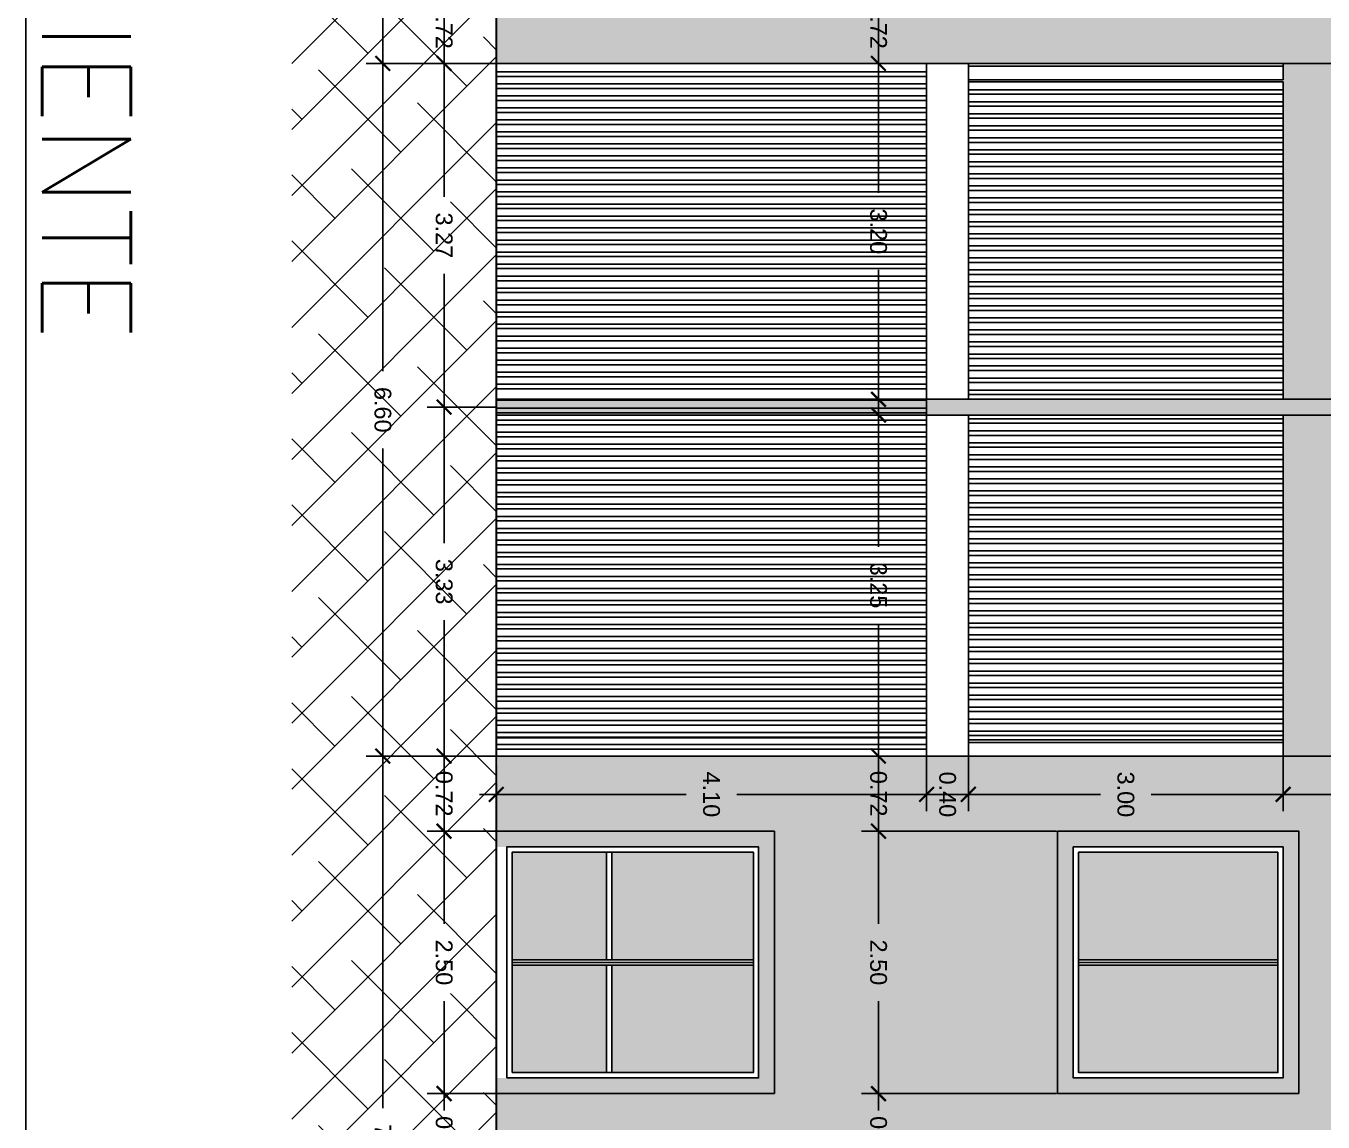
# Model space of a CAD drawing. Header units: metres. Extents: x 2618 to 2886, y 1654 to 1931.
# Drawn here: x 2618.39 to 2630.75, y 1795.52 to 1805.97 of the extents above; entities that cross this region are included whole.
import ezdxf

# ---------------------------------------------------------------- set-up
doc = ezdxf.new("R2010")
doc.units = ezdxf.units.M
doc.header["$PDMODE"] = 35
doc.linetypes.add('HIDDEN', pattern=[9.525, 6.35, -3.175])
for name, color, linetype in [('A-ANNO-DIMS-0100', 2, 'Continuous'), ('A-ANNO-TEXT', 3, 'Continuous'), ('A-ELEV0', 7, 'Continuous'), ('A-ELEV3', 2, 'Continuous'), ('A-ELEV5', 5, 'Continuous'), ('A-ELEV6', 1, 'Continuous'), ('A-PATT+', 8, 'Continuous')]:
    doc.layers.add(name, color=color, linetype=linetype)
doc.styles.add('ACABADOS', font='arial.ttf')
doc.styles.add('{18b73a54-fa43-428c-adcb-c1c7bbdf2c84}', font='Simplex.shx')
doc.dimstyles.new('100', dxfattribs={"dimtxt": 0.16, "dimasz": 0.14, "dimexe": 0.16, "dimexo": 0.01, "dimgap": 0.16, "dimtad": 0, "dimtih": 1, "dimtoh": 1, "dimzin": 1, "dimdsep": 46, "dimtxsty": 'ACABADOS', "dimblk": 'ARCHTICK', "dimcen": 0.16, "dimdle": 0.16, "dimclrd": 1, "dimclre": 8, "dimclrt": 2, "dimadec": 1, "dimazin": 0, "dimtp": 1.2, "dimtm": 0.6, "dimtfac": 1, "dimtix": 1, "dimtmove": 2, "dimatfit": 3, "dimldrblk": 'ARCHTICK', "dimfxl": 1, "dimtolj": 1, "dimtzin": 1, "dimarcsym": 0})

# ---------------------------------------------------------------- blocks, each defined once
blk = doc.blocks.new('A$Cfe580dfd')
for p, q in [((4.25, -7.496), (0.15, -7.496)), ((4.25, -14.096), (0.15, -14.096))]:
    blk.add_line(p, q)
at = {"layer": 'A-ELEV0'}
for p, q in [((4.25, -8.191), (4.25, -7.496)), ((4.649, -7.496), (7.649, -7.496)), ((4.649, -7.496), (4.649, -10.696)), ((7.649, -7.521), (4.649, -7.521)), ((7.649, -7.651), (7.649, -7.496)), ((0.15, -7.575), (4.25, -7.575)), ((4.25, -7.619), (0.15, -7.619)), ((4.649, -7.651), (7.649, -7.651)), ((0.15, -7.69), (4.25, -7.69)), ((4.25, -7.733), (0.15, -7.733)), ((7.649, -7.671), (4.649, -7.671)), ((4.649, -7.746), (7.649, -7.746)), ((7.649, -8.318), (7.649, -7.671)), ((0.15, -7.804), (4.25, -7.804)), ((4.25, -7.848), (0.15, -7.848)), ((7.649, -7.789), (4.649, -7.789)), ((4.649, -7.86), (7.649, -7.86)), ((7.649, -7.903), (4.649, -7.903)), ((0.15, -7.919), (4.25, -7.919)), ((4.25, -7.962), (0.15, -7.962)), ((0.15, -8.033), (4.25, -8.033)), ((4.649, -7.974), (7.649, -7.974)), ((7.649, -8.018), (4.649, -8.018)), ((4.25, -8.077), (0.15, -8.077)), ((0.15, -8.148), (4.25, -8.148)), ((4.649, -8.089), (7.649, -8.089)), ((7.649, -8.132), (4.649, -8.132)), ((4.25, -8.191), (0.15, -8.191)), ((0.15, -8.262), (4.25, -8.262)), ((4.25, -8.835), (4.25, -8.191)), ((4.649, -8.203), (7.649, -8.203)), ((7.649, -8.247), (4.649, -8.247)), ((4.25, -8.305), (0.15, -8.305)), ((0.15, -8.377), (4.25, -8.377)), ((4.649, -8.318), (7.649, -8.318)), ((7.649, -8.361), (4.649, -8.361)), ((7.649, -9.005), (7.649, -8.318)), ((4.25, -8.42), (0.15, -8.42)), ((0.15, -8.491), (4.25, -8.491)), ((4.649, -8.432), (7.649, -8.432)), ((7.649, -8.476), (4.649, -8.476)), ((4.25, -8.534), (0.15, -8.534)), ((0.15, -8.606), (4.25, -8.606)), ((4.25, -8.649), (0.15, -8.649)), ((4.649, -8.547), (7.649, -8.547)), ((7.649, -8.59), (4.649, -8.59)), ((0.15, -8.72), (4.25, -8.72)), ((4.25, -8.763), (0.15, -8.763)), ((4.649, -8.661), (7.649, -8.661)), ((7.649, -8.705), (4.649, -8.705)), ((4.649, -8.776), (7.649, -8.776)), ((0.15, -8.835), (4.25, -8.835)), ((4.25, -8.878), (0.15, -8.878)), ((4.25, -9.178), (4.25, -8.835)), ((7.649, -8.819), (4.649, -8.819)), ((4.649, -8.89), (7.649, -8.89)), ((0.15, -8.949), (4.25, -8.949)), ((4.25, -8.992), (0.15, -8.992)), ((7.649, -8.933), (4.649, -8.933)), ((4.649, -9.005), (7.649, -9.005)), ((7.649, -9.62), (7.649, -9.005)), ((0.15, -9.063), (4.25, -9.063)), ((4.25, -9.107), (0.15, -9.107)), ((7.649, -9.048), (4.649, -9.048)), ((4.649, -9.119), (7.649, -9.119)), ((0.15, -9.178), (4.25, -9.178)), ((4.25, -9.221), (0.15, -9.221)), ((4.25, -9.794), (4.25, -9.178)), ((7.649, -9.162), (4.649, -9.162)), ((4.649, -9.234), (7.649, -9.234)), ((0.15, -9.292), (4.25, -9.292)), ((4.25, -9.336), (0.15, -9.336)), ((7.649, -9.277), (4.649, -9.277)), ((4.649, -9.348), (7.649, -9.348)), ((7.649, -9.391), (4.649, -9.391)), ((0.15, -9.407), (4.25, -9.407)), ((4.25, -9.45), (0.15, -9.45)), ((4.649, -9.462), (7.649, -9.462)), ((7.649, -9.506), (4.649, -9.506)), ((0.15, -9.521), (4.25, -9.521)), ((4.25, -9.565), (0.15, -9.565)), ((0.15, -9.636), (4.25, -9.636)), ((4.649, -9.577), (7.649, -9.577)), ((7.649, -9.62), (4.649, -9.62)), ((7.649, -10.696), (7.649, -9.62)), ((4.25, -9.679), (0.15, -9.679)), ((0.15, -9.75), (4.25, -9.75)), ((4.649, -9.691), (7.649, -9.691)), ((7.649, -9.735), (4.649, -9.735)), ((4.25, -9.794), (0.15, -9.794)), ((0.15, -9.865), (4.25, -9.865)), ((4.25, -10.137), (4.25, -9.794)), ((4.649, -9.806), (7.649, -9.806)), ((7.649, -9.849), (4.649, -9.849)), ((4.25, -9.908), (0.15, -9.908)), ((0.15, -9.979), (4.25, -9.979)), ((4.649, -9.92), (7.649, -9.92)), ((7.649, -9.964), (4.649, -9.964)), ((4.25, -10.022), (0.15, -10.022)), ((0.15, -10.094), (4.25, -10.094)), ((4.25, -10.137), (0.15, -10.137)), ((4.25, -10.595), (4.25, -10.137)), ((4.649, -10.035), (7.649, -10.035)), ((7.649, -10.078), (4.649, -10.078)), ((0.15, -10.208), (4.25, -10.208)), ((4.25, -10.251), (0.15, -10.251)), ((4.649, -10.149), (7.649, -10.149)), ((7.649, -10.193), (4.649, -10.193)), ((0.15, -10.323), (4.25, -10.323)), ((4.25, -10.366), (0.15, -10.366)), ((4.649, -10.264), (7.649, -10.264)), ((7.649, -10.307), (4.649, -10.307)), ((4.649, -10.378), (7.649, -10.378)), ((0.15, -10.437), (4.25, -10.437)), ((4.25, -10.48), (0.15, -10.48)), ((7.649, -10.421), (4.649, -10.421)), ((4.649, -10.493), (7.649, -10.493)), ((0.15, -10.551), (4.25, -10.551)), ((4.25, -10.595), (0.15, -10.595)), ((7.649, -10.536), (4.649, -10.536)), ((4.649, -10.607), (7.649, -10.607)), ((4.25, -10.705), (0.15, -10.705)), ((2.5, -10.705), (2.5, -10.698)), ((4.25, -10.698), (4.25, -10.705)), ((4.25, -11.124), (4.25, -10.705)), ((7.649, -10.65), (4.649, -10.65)), ((0.15, -10.78), (4.25, -10.78)), ((4.25, -10.824), (0.15, -10.824)), ((4.649, -10.846), (4.649, -14.096)), ((7.649, -11.339), (7.649, -10.846)), ((0.15, -10.895), (4.25, -10.895)), ((4.25, -10.938), (0.15, -10.938)), ((4.649, -10.881), (7.649, -10.881)), ((7.649, -10.924), (4.649, -10.924)), ((4.649, -10.995), (7.649, -10.995)), ((0.15, -11.009), (4.25, -11.009)), ((4.25, -11.053), (0.15, -11.053)), ((0.15, -11.124), (4.25, -11.124)), ((4.25, -11.582), (4.25, -11.124)), ((7.649, -11.039), (4.649, -11.039)), ((4.649, -11.11), (7.649, -11.11)), ((4.25, -11.167), (0.15, -11.167)), ((0.15, -11.238), (4.25, -11.238)), ((7.649, -11.153), (4.649, -11.153)), ((4.649, -11.224), (7.649, -11.224)), ((4.25, -11.282), (0.15, -11.282)), ((0.15, -11.353), (4.25, -11.353)), ((7.649, -11.268), (4.649, -11.268)), ((4.649, -11.339), (7.649, -11.339)), ((7.649, -12.598), (7.649, -11.339)), ((4.25, -11.396), (0.15, -11.396)), ((0.15, -11.467), (4.25, -11.467)), ((7.649, -11.382), (4.649, -11.382)), ((4.649, -11.453), (7.649, -11.453)), ((7.649, -11.497), (4.649, -11.497)), ((4.25, -11.51), (0.15, -11.51)), ((0.15, -11.582), (4.25, -11.582)), ((4.25, -11.925), (4.25, -11.582)), ((4.649, -11.568), (7.649, -11.568)), ((7.649, -11.611), (4.649, -11.611)), ((4.25, -11.625), (0.15, -11.625)), ((0.15, -11.696), (4.25, -11.696)), ((4.25, -11.739), (0.15, -11.739)), ((4.649, -11.682), (7.649, -11.682)), ((7.649, -11.726), (4.649, -11.726)), ((0.15, -11.811), (4.25, -11.811)), ((4.25, -11.854), (0.15, -11.854)), ((4.649, -11.797), (7.649, -11.797)), ((7.649, -11.84), (4.649, -11.84)), ((0.15, -11.925), (4.25, -11.925)), ((4.25, -11.968), (0.15, -11.968)), ((4.25, -12.541), (4.25, -11.925)), ((4.649, -11.911), (7.649, -11.911)), ((7.649, -11.954), (4.649, -11.954)), ((0.15, -12.039), (4.25, -12.039)), ((4.25, -12.083), (0.15, -12.083)), ((4.649, -12.026), (7.649, -12.026)), ((7.649, -12.069), (4.649, -12.069)), ((0.15, -12.154), (4.25, -12.154)), ((4.25, -12.197), (0.15, -12.197)), ((4.649, -12.14), (7.649, -12.14)), ((7.649, -12.183), (4.649, -12.183)), ((0.15, -12.268), (4.25, -12.268)), ((4.25, -12.312), (0.15, -12.312)), ((4.649, -12.255), (7.649, -12.255)), ((7.649, -12.298), (4.649, -12.298)), ((0.15, -12.383), (4.25, -12.383)), ((4.25, -12.426), (0.15, -12.426)), ((4.649, -12.369), (7.649, -12.369)), ((7.649, -12.412), (4.649, -12.412)), ((4.649, -12.484), (7.649, -12.484)), ((0.15, -12.497), (4.25, -12.497)), ((4.25, -12.541), (0.15, -12.541)), ((4.25, -12.884), (4.25, -12.541)), ((7.649, -12.527), (4.649, -12.527)), ((4.649, -12.598), (7.649, -12.598)), ((7.649, -13.285), (7.649, -12.598)), ((0.15, -12.612), (4.25, -12.612)), ((4.25, -12.655), (0.15, -12.655)), ((0.15, -12.726), (4.25, -12.726)), ((7.649, -12.641), (4.649, -12.641)), ((4.649, -12.712), (7.649, -12.712)), ((4.25, -12.77), (0.15, -12.77)), ((0.15, -12.841), (4.25, -12.841)), ((7.649, -12.756), (4.649, -12.756)), ((4.649, -12.827), (7.649, -12.827)), ((4.25, -12.884), (0.15, -12.884)), ((0.15, -12.955), (4.25, -12.955)), ((4.25, -13.342), (4.25, -12.884)), ((7.649, -12.87), (4.649, -12.87)), ((4.649, -12.941), (7.649, -12.941)), ((4.25, -12.998), (0.15, -12.998)), ((0.15, -13.07), (4.25, -13.07)), ((7.649, -12.985), (4.649, -12.985)), ((4.649, -13.056), (7.649, -13.056)), ((7.649, -13.099), (4.649, -13.099)), ((4.25, -13.113), (0.15, -13.113)), ((0.15, -13.184), (4.25, -13.184)), ((4.25, -13.227), (0.15, -13.227)), ((4.649, -13.17), (7.649, -13.17)), ((7.649, -13.214), (4.649, -13.214)), ((0.15, -13.299), (4.25, -13.299)), ((4.25, -13.342), (0.15, -13.342)), ((4.25, -13.871), (4.25, -13.342)), ((4.649, -13.285), (7.649, -13.285)), ((7.649, -13.328), (4.649, -13.328)), ((7.649, -13.9), (7.649, -13.285)), ((0.15, -13.413), (4.25, -13.413)), ((4.25, -13.456), (0.15, -13.456)), ((4.649, -13.399), (7.649, -13.399)), ((7.649, -13.443), (4.649, -13.443)), ((0.15, -13.527), (4.25, -13.527)), ((4.25, -13.571), (0.15, -13.571)), ((4.649, -13.514), (7.649, -13.514)), ((7.649, -13.557), (4.649, -13.557)), ((0.15, -13.642), (4.25, -13.642)), ((4.25, -13.685), (0.15, -13.685)), ((4.649, -13.628), (7.649, -13.628)), ((7.649, -13.671), (4.649, -13.671)), ((0.15, -13.756), (4.25, -13.756)), ((4.25, -13.8), (0.15, -13.8)), ((4.649, -13.743), (7.649, -13.743)), ((7.649, -13.786), (4.649, -13.786)), ((0.15, -13.871), (4.25, -13.871)), ((4.25, -13.914), (0.15, -13.914)), ((4.25, -13.921), (0.15, -13.921)), ((2.5, -13.921), (2.5, -13.914)), ((4.25, -13.921), (4.25, -13.871)), ((4.25, -14.096), (4.25, -13.921)), ((4.649, -13.857), (7.649, -13.857)), ((7.649, -13.9), (4.649, -13.9)), ((4.649, -13.941), (7.649, -13.941)), ((7.649, -13.966), (4.649, -13.966)), ((7.649, -14.096), (7.649, -13.9)), ((0.15, -13.985), (4.25, -13.985)), ((4.25, -14.029), (0.15, -14.029)), ((4.649, -14.096), (7.649, -14.096))]:
    blk.add_line(p, q, dxfattribs=at)
blk = doc.blocks.new('A$Cf8c6ff47')
at = {"layer": 'A-ELEV3', "transparency": 33554457}
h = blk.add_hatch(color=256, dxfattribs=at)
h.dxf.hatch_style = 1
h.paths.add_polyline_path([(0.05, -1.125), (0.05, -2.15), (1.95, -2.15), (1.95, -1.125)])
h.paths.add_polyline_path([(1.95, -1.075), (1.95, -0.05), (0.05, -0.05), (0.05, -1.075)])
at = {"layer": 'A-ELEV3'}
for p, q in [((0.05, -1.075), (1.95, -1.075)), ((0.05, -1.1), (1.95, -1.1)), ((0.05, -1.125), (1.95, -1.125))]:
    blk.add_line(p, q, dxfattribs=at)
for points in [[(2, 0), (2, -2.2), (0, -2.2), (0, 0)], [(1.95, -0.05), (1.95, -2.15), (0.05, -2.15), (0.05, -0.05)]]:
    blk.add_lwpolyline(points, close=True, dxfattribs=at)
blk = doc.blocks.new('_ArchTick')
at = {"color": 0, "linetype": 'ByBlock', "const_width": 0.15}
blk.add_lwpolyline([(-0.5, -0.5), (0.5, 0.5)], dxfattribs=at)
blk = doc.blocks.new('*D532')
at = {"layer": 'A-ANNO-DIMS-0100', "color": 8, "linetype": 'HIDDEN', "lineweight": -2, "transparency": 16777216}
for p, q in [((2622.875, 1798.999), (2622.875, 1798.484)), ((2626.975, 1798.999), (2626.975, 1798.484))]:
    blk.add_line(p, q, dxfattribs=at)
at = {"layer": 'A-ANNO-DIMS-0100', "color": 32, "lineweight": -2, "transparency": 16777216}
for p, q in [((2622.715, 1798.644), (2624.683, 1798.644)), ((2627.135, 1798.644), (2625.167, 1798.644))]:
    blk.add_line(p, q, dxfattribs=at)
at = {"layer": 'Defpoints', "color": 0, "transparency": 16777216}
for p in [(2622.875, 1799.009, 0), (2626.975, 1799.009, 0), (2622.875, 1798.644)]:
    blk.add_point(p, dxfattribs=at)
at = {"layer": 'A-ANNO-DIMS-0100', "color": 32, "lineweight": -2, "transparency": 16777216, "xscale": 0.14, "yscale": 0.14, "zscale": 0.14, "rotation": 180}
blk.add_blockref('_ArchTick', (2622.875, 1798.644), dxfattribs=at)
at = {"layer": 'A-ANNO-DIMS-0100', "color": 32, "lineweight": -2, "transparency": 16777216, "xscale": 0.14, "yscale": 0.14, "zscale": 0.14}
blk.add_blockref('_ArchTick', (2626.975, 1798.644), dxfattribs=at)
at = {"layer": 'A-ANNO-DIMS-0100', "transparency": 16777216, "insert": (2624.925, 1798.644), "char_height": 0.16, "attachment_point": 5, "rotation": 270, "style": 'ACABADOS'}
blk.add_mtext('\\A1;4.10', dxfattribs=at)
blk = doc.blocks.new('*D533')
at = {"layer": 'A-ANNO-DIMS-0100', "color": 8, "linetype": 'HIDDEN', "lineweight": -2, "transparency": 16777216}
for p, q in [((2626.975, 1798.999), (2626.975, 1798.484)), ((2627.374, 1798.999), (2627.374, 1798.484))]:
    blk.add_line(p, q, dxfattribs=at)
at = {"layer": 'A-ANNO-DIMS-0100', "color": 32, "lineweight": -2, "transparency": 16777216}
for p, q in [((2626.975, 1798.644), (2626.835, 1798.644)), ((2626.975, 1798.644), (2627.374, 1798.644)), ((2627.374, 1798.644), (2627.514, 1798.644))]:
    blk.add_line(p, q, dxfattribs=at)
at = {"layer": 'Defpoints', "color": 0, "transparency": 16777216}
for p in [(2626.975, 1799.009, 0), (2627.374, 1799.009, 0), (2627.374, 1798.644)]:
    blk.add_point(p, dxfattribs=at)
at = {"layer": 'A-ANNO-DIMS-0100', "color": 32, "lineweight": -2, "transparency": 16777216, "xscale": 0.14, "yscale": 0.14, "zscale": 0.14}
blk.add_blockref('_ArchTick', (2626.975, 1798.644), dxfattribs=at)
at = {"layer": 'A-ANNO-DIMS-0100', "color": 32, "lineweight": -2, "transparency": 16777216, "xscale": 0.14, "yscale": 0.14, "zscale": 0.14, "rotation": 180}
blk.add_blockref('_ArchTick', (2627.374, 1798.644), dxfattribs=at)
at = {"layer": 'A-ANNO-DIMS-0100', "transparency": 16777216, "insert": (2627.175, 1798.644), "char_height": 0.16, "attachment_point": 5, "rotation": 270, "style": 'ACABADOS'}
blk.add_mtext('\\A1;0.40', dxfattribs=at)
blk = doc.blocks.new('*D534')
at = {"layer": 'A-ANNO-DIMS-0100', "color": 8, "linetype": 'HIDDEN', "lineweight": -2, "transparency": 16777216}
for p, q in [((2627.374, 1798.999), (2627.374, 1798.484)), ((2630.374, 1798.999), (2630.374, 1798.484))]:
    blk.add_line(p, q, dxfattribs=at)
at = {"layer": 'A-ANNO-DIMS-0100', "color": 32, "lineweight": -2, "transparency": 16777216}
for p, q in [((2627.214, 1798.644), (2628.633, 1798.644)), ((2630.534, 1798.644), (2629.116, 1798.644))]:
    blk.add_line(p, q, dxfattribs=at)
at = {"layer": 'Defpoints', "color": 0, "transparency": 16777216}
for p in [(2627.374, 1799.009, 0), (2630.374, 1799.009, 0), (2630.374, 1798.644)]:
    blk.add_point(p, dxfattribs=at)
at = {"layer": 'A-ANNO-DIMS-0100', "color": 32, "lineweight": -2, "transparency": 16777216, "xscale": 0.14, "yscale": 0.14, "zscale": 0.14, "rotation": 180}
blk.add_blockref('_ArchTick', (2627.374, 1798.644), dxfattribs=at)
at = {"layer": 'A-ANNO-DIMS-0100', "color": 32, "lineweight": -2, "transparency": 16777216, "xscale": 0.14, "yscale": 0.14, "zscale": 0.14}
blk.add_blockref('_ArchTick', (2630.374, 1798.644), dxfattribs=at)
at = {"layer": 'A-ANNO-DIMS-0100', "transparency": 16777216, "insert": (2628.874, 1798.644), "char_height": 0.16, "attachment_point": 5, "rotation": 270, "style": 'ACABADOS'}
blk.add_mtext('\\A1;3.00', dxfattribs=at)
blk = doc.blocks.new('*D535')
at = {"layer": 'A-ANNO-DIMS-0100', "color": 8, "linetype": 'HIDDEN', "lineweight": -2, "transparency": 16777216}
for p, q in [((2630.374, 1798.999), (2630.374, 1798.484)), ((2632.574, 1798.999), (2632.574, 1798.484))]:
    blk.add_line(p, q, dxfattribs=at)
at = {"layer": 'A-ANNO-DIMS-0100', "color": 32, "lineweight": -2, "transparency": 16777216}
for p, q in [((2630.214, 1798.644), (2631.233, 1798.644)), ((2632.734, 1798.644), (2631.716, 1798.644))]:
    blk.add_line(p, q, dxfattribs=at)
at = {"layer": 'Defpoints', "color": 0, "transparency": 16777216}
for p in [(2630.374, 1799.009, 0), (2632.574, 1799.009, 0), (2632.574, 1798.644)]:
    blk.add_point(p, dxfattribs=at)
at = {"layer": 'A-ANNO-DIMS-0100', "color": 32, "lineweight": -2, "transparency": 16777216, "xscale": 0.14, "yscale": 0.14, "zscale": 0.14, "rotation": 180}
blk.add_blockref('_ArchTick', (2630.374, 1798.644), dxfattribs=at)
at = {"layer": 'A-ANNO-DIMS-0100', "color": 32, "lineweight": -2, "transparency": 16777216, "xscale": 0.14, "yscale": 0.14, "zscale": 0.14}
blk.add_blockref('_ArchTick', (2632.574, 1798.644), dxfattribs=at)
at = {"layer": 'A-ANNO-DIMS-0100', "transparency": 16777216, "insert": (2631.474, 1798.644), "char_height": 0.16, "attachment_point": 5, "rotation": 270, "style": 'ACABADOS'}
blk.add_mtext('\\A1;2.20', dxfattribs=at)
blk = doc.blocks.new('*D545')
at = {"layer": 'A-ANNO-DIMS-0100', "color": 32, "lineweight": -2, "transparency": 16777216}
for p, q in [((2626.517, 1805.769), (2626.517, 1804.376)), ((2626.517, 1802.249), (2626.517, 1803.641))]:
    blk.add_line(p, q, dxfattribs=at)
at = {"layer": 'A-ANNO-DIMS-0100', "color": 8, "linetype": 'HIDDEN', "lineweight": -2, "transparency": 16777216}
for p, q in [((2626.965, 1805.609), (2626.357, 1805.609)), ((2626.965, 1802.409), (2626.357, 1802.409))]:
    blk.add_line(p, q, dxfattribs=at)
at = {"layer": 'Defpoints', "color": 0, "transparency": 16777216}
for p in [(2626.975, 1805.609, 0), (2626.517, 1802.409), (2626.975, 1802.409, 0)]:
    blk.add_point(p, dxfattribs=at)
at = {"layer": 'A-ANNO-DIMS-0100', "color": 32, "lineweight": -2, "transparency": 16777216, "xscale": 0.14, "yscale": 0.14, "zscale": 0.14}
for p, rotation in [((2626.517, 1805.609), 90), ((2626.517, 1802.409), 270)]:
    blk.add_blockref('_ArchTick', p, dxfattribs=dict(at, rotation=rotation))
at = {"layer": 'A-ANNO-DIMS-0100', "transparency": 16777216, "insert": (2626.517, 1804.009), "char_height": 0.16, "attachment_point": 5, "rotation": 270, "style": 'ACABADOS'}
blk.add_mtext('\\A1;3.20', dxfattribs=at)
blk = doc.blocks.new('*D546')
at = {"layer": 'A-ANNO-DIMS-0100', "color": 32, "lineweight": -2, "transparency": 16777216}
for p, q in [((2626.517, 1802.419), (2626.517, 1801.002)), ((2626.517, 1798.849), (2626.517, 1800.265))]:
    blk.add_line(p, q, dxfattribs=at)
at = {"layer": 'A-ANNO-DIMS-0100', "color": 8, "linetype": 'HIDDEN', "lineweight": -2, "transparency": 16777216}
for p, q in [((2626.965, 1802.259), (2626.357, 1802.259)), ((2626.965, 1799.009), (2626.357, 1799.009))]:
    blk.add_line(p, q, dxfattribs=at)
at = {"layer": 'Defpoints', "color": 0, "transparency": 16777216}
for p in [(2626.975, 1802.259, 0), (2626.517, 1799.009), (2626.975, 1799.009, 0)]:
    blk.add_point(p, dxfattribs=at)
at = {"layer": 'A-ANNO-DIMS-0100', "color": 32, "lineweight": -2, "transparency": 16777216, "xscale": 0.14, "yscale": 0.14, "zscale": 0.14}
for p, rotation in [((2626.517, 1802.259), 90), ((2626.517, 1799.009), 270)]:
    blk.add_blockref('_ArchTick', p, dxfattribs=dict(at, rotation=rotation))
at = {"layer": 'A-ANNO-DIMS-0100', "transparency": 16777216, "insert": (2626.517, 1800.634), "char_height": 0.16, "attachment_point": 5, "rotation": 270, "style": 'ACABADOS'}
blk.add_mtext('\\A1;3.25', dxfattribs=at)
blk = doc.blocks.new('*D556')
at = {"layer": 'A-ANNO-DIMS-0100', "color": 32, "lineweight": -2, "transparency": 16777216}
for p, q in [((2626.517, 1806.324), (2626.517, 1806.464)), ((2626.517, 1805.609), (2626.517, 1806.324)), ((2626.517, 1805.609), (2626.517, 1805.469))]:
    blk.add_line(p, q, dxfattribs=at)
at = {"layer": 'A-ANNO-DIMS-0100', "color": 8, "linetype": 'HIDDEN', "lineweight": -2, "transparency": 16777216}
for p, q in [((2628.217, 1806.324), (2626.357, 1806.324)), ((2626.965, 1805.609), (2626.357, 1805.609))]:
    blk.add_line(p, q, dxfattribs=at)
at = {"layer": 'Defpoints', "color": 0, "transparency": 16777216}
for p in [(2626.517, 1806.324), (2628.227, 1806.324, 0), (2626.975, 1805.609, 0)]:
    blk.add_point(p, dxfattribs=at)
at = {"layer": 'A-ANNO-DIMS-0100', "color": 32, "lineweight": -2, "transparency": 16777216, "xscale": 0.14, "yscale": 0.14, "zscale": 0.14}
for p, rotation in [((2626.517, 1806.324), 270), ((2626.517, 1805.609), 90)]:
    blk.add_blockref('_ArchTick', p, dxfattribs=dict(at, rotation=rotation))
at = {"layer": 'A-ANNO-DIMS-0100', "transparency": 16777216, "insert": (2626.517, 1805.966), "char_height": 0.16, "attachment_point": 5, "rotation": 270, "style": 'ACABADOS'}
blk.add_mtext('\\A1;0.72', dxfattribs=at)
blk = doc.blocks.new('*D559')
at = {"layer": 'A-ANNO-DIMS-0100', "color": 32, "lineweight": -2, "transparency": 16777216}
for p, q in [((2626.517, 1799.009), (2626.517, 1799.149)), ((2626.517, 1799.009), (2626.517, 1798.293)), ((2626.517, 1798.293), (2626.517, 1798.153))]:
    blk.add_line(p, q, dxfattribs=at)
at = {"layer": 'A-ANNO-DIMS-0100', "color": 8, "linetype": 'HIDDEN', "lineweight": -2, "transparency": 16777216}
for p, q in [((2626.965, 1799.009), (2626.357, 1799.009)), ((2628.214, 1798.293), (2626.357, 1798.293))]:
    blk.add_line(p, q, dxfattribs=at)
at = {"layer": 'Defpoints', "color": 0, "transparency": 16777216}
for p in [(2626.975, 1799.009, 0), (2626.517, 1798.293), (2628.224, 1798.293, 0)]:
    blk.add_point(p, dxfattribs=at)
at = {"layer": 'A-ANNO-DIMS-0100', "color": 32, "lineweight": -2, "transparency": 16777216, "xscale": 0.14, "yscale": 0.14, "zscale": 0.14}
for p, rotation in [((2626.517, 1799.009), 270), ((2626.517, 1798.293), 90)]:
    blk.add_blockref('_ArchTick', p, dxfattribs=dict(at, rotation=rotation))
at = {"layer": 'A-ANNO-DIMS-0100', "transparency": 16777216, "insert": (2626.517, 1798.651), "char_height": 0.16, "attachment_point": 5, "rotation": 270, "style": 'ACABADOS'}
blk.add_mtext('\\A1;0.72', dxfattribs=at)
blk = doc.blocks.new('*D560')
at = {"layer": 'A-ANNO-DIMS-0100', "color": 32, "lineweight": -2, "transparency": 16777216}
for p, q in [((2626.517, 1798.453), (2626.517, 1797.412)), ((2626.517, 1795.633), (2626.517, 1796.674))]:
    blk.add_line(p, q, dxfattribs=at)
at = {"layer": 'A-ANNO-DIMS-0100', "color": 8, "linetype": 'HIDDEN', "lineweight": -2, "transparency": 16777216}
for p, q in [((2628.214, 1798.293), (2626.357, 1798.293)), ((2628.214, 1795.793), (2626.357, 1795.793))]:
    blk.add_line(p, q, dxfattribs=at)
at = {"layer": 'Defpoints', "color": 0, "transparency": 16777216}
for p in [(2628.224, 1798.293, 0), (2626.517, 1795.793), (2628.224, 1795.793, 0)]:
    blk.add_point(p, dxfattribs=at)
at = {"layer": 'A-ANNO-DIMS-0100', "color": 32, "lineweight": -2, "transparency": 16777216, "xscale": 0.14, "yscale": 0.14, "zscale": 0.14}
for p, rotation in [((2626.517, 1798.293), 90), ((2626.517, 1795.793), 270)]:
    blk.add_blockref('_ArchTick', p, dxfattribs=dict(at, rotation=rotation))
at = {"layer": 'A-ANNO-DIMS-0100', "transparency": 16777216, "insert": (2626.517, 1797.043), "char_height": 0.16, "attachment_point": 5, "rotation": 270, "style": 'ACABADOS'}
blk.add_mtext('\\A1;2.50', dxfattribs=at)
blk = doc.blocks.new('*D561')
at = {"layer": 'A-ANNO-DIMS-0100', "color": 32, "lineweight": -2, "transparency": 16777216}
for p, q in [((2626.517, 1795.793), (2626.517, 1795.933)), ((2626.517, 1795.793), (2626.517, 1795.728)), ((2626.517, 1794.928), (2626.517, 1794.993)), ((2626.517, 1794.928), (2626.517, 1794.788))]:
    blk.add_line(p, q, dxfattribs=at)
at = {"layer": 'A-ANNO-DIMS-0100', "color": 8, "linetype": 'HIDDEN', "lineweight": -2, "transparency": 16777216}
for p, q in [((2628.214, 1795.793), (2626.357, 1795.793)), ((2628.214, 1794.928), (2626.357, 1794.928))]:
    blk.add_line(p, q, dxfattribs=at)
at = {"layer": 'Defpoints', "color": 0, "transparency": 16777216}
for p in [(2628.224, 1795.793, 0), (2626.517, 1794.928), (2628.224, 1794.928)]:
    blk.add_point(p, dxfattribs=at)
at = {"layer": 'A-ANNO-DIMS-0100', "color": 32, "lineweight": -2, "transparency": 16777216, "xscale": 0.14, "yscale": 0.14, "zscale": 0.14}
for p, rotation in [((2626.517, 1795.793), 270), ((2626.517, 1794.928), 90)]:
    blk.add_blockref('_ArchTick', p, dxfattribs=dict(at, rotation=rotation))
at = {"layer": 'A-ANNO-DIMS-0100', "transparency": 16777216, "insert": (2626.517, 1795.361), "char_height": 0.16, "attachment_point": 5, "rotation": 270, "style": 'ACABADOS'}
blk.add_mtext('\\A1;0.87', dxfattribs=at)
blk = doc.blocks.new('*D566')
at = {"layer": 'A-ANNO-DIMS-0100', "color": 32, "lineweight": -2, "transparency": 16777216}
for p, q in [((2621.793, 1799.169), (2621.793, 1795.653)), ((2621.793, 1791.403), (2621.793, 1794.918))]:
    blk.add_line(p, q, dxfattribs=at)
at = {"layer": 'A-ANNO-DIMS-0100', "color": 8, "linetype": 'HIDDEN', "lineweight": -2, "transparency": 16777216}
for p, q in [((2622.865, 1799.009), (2621.633, 1799.009)), ((2622.865, 1791.563), (2621.633, 1791.563))]:
    blk.add_line(p, q, dxfattribs=at)
at = {"layer": 'Defpoints', "color": 0, "transparency": 16777216}
for p in [(2622.875, 1799.009, 0), (2621.793, 1791.563), (2622.875, 1791.563, 0)]:
    blk.add_point(p, dxfattribs=at)
at = {"layer": 'A-ANNO-DIMS-0100', "color": 32, "lineweight": -2, "transparency": 16777216, "xscale": 0.14, "yscale": 0.14, "zscale": 0.14}
for p, rotation in [((2621.793, 1799.009), 90), ((2621.793, 1791.563), 270)]:
    blk.add_blockref('_ArchTick', p, dxfattribs=dict(at, rotation=rotation))
at = {"layer": 'A-ANNO-DIMS-0100', "transparency": 16777216, "insert": (2621.793, 1795.286), "char_height": 0.16, "attachment_point": 5, "rotation": 270, "style": 'ACABADOS'}
blk.add_mtext('\\A1;7.45', dxfattribs=at)
blk = doc.blocks.new('*D695')
at = {"layer": 'A-ANNO-DIMS-0100', "color": 32, "lineweight": -2, "transparency": 16777216}
for p, q in [((2622.377, 1795.793), (2622.377, 1795.933)), ((2622.377, 1795.793), (2622.377, 1795.728)), ((2622.377, 1794.928), (2622.377, 1794.993)), ((2622.377, 1794.928), (2622.377, 1794.788))]:
    blk.add_line(p, q, dxfattribs=at)
at = {"layer": 'A-ANNO-DIMS-0100', "color": 8, "linetype": 'HIDDEN', "lineweight": -2, "transparency": 16777216}
for p, q in [((2622.865, 1795.793), (2622.217, 1795.793)), ((2622.865, 1794.928), (2622.217, 1794.928))]:
    blk.add_line(p, q, dxfattribs=at)
at = {"layer": 'Defpoints', "color": 0, "transparency": 16777216}
for p in [(2622.377, 1795.793), (2622.875, 1795.793, 0), (2622.875, 1794.928, 0)]:
    blk.add_point(p, dxfattribs=at)
at = {"layer": 'A-ANNO-DIMS-0100', "color": 32, "lineweight": -2, "transparency": 16777216, "xscale": 0.14, "yscale": 0.14, "zscale": 0.14}
for p, rotation in [((2622.377, 1795.793), 270), ((2622.377, 1794.928), 90)]:
    blk.add_blockref('_ArchTick', p, dxfattribs=dict(at, rotation=rotation))
at = {"layer": 'A-ANNO-DIMS-0100', "transparency": 16777216, "insert": (2622.377, 1795.361), "char_height": 0.16, "attachment_point": 5, "rotation": 270, "style": 'ACABADOS'}
blk.add_mtext('\\A1;0.87', dxfattribs=at)
blk = doc.blocks.new('*D696')
at = {"layer": 'A-ANNO-DIMS-0100', "color": 32, "lineweight": -2, "transparency": 16777216}
for p, q in [((2622.377, 1798.453), (2622.377, 1797.412)), ((2622.377, 1795.633), (2622.377, 1796.674))]:
    blk.add_line(p, q, dxfattribs=at)
at = {"layer": 'A-ANNO-DIMS-0100', "color": 8, "linetype": 'HIDDEN', "lineweight": -2, "transparency": 16777216}
for p, q in [((2622.865, 1798.293), (2622.217, 1798.293)), ((2622.865, 1795.793), (2622.217, 1795.793))]:
    blk.add_line(p, q, dxfattribs=at)
at = {"layer": 'Defpoints', "color": 0, "transparency": 16777216}
for p in [(2622.377, 1798.293), (2622.875, 1798.293), (2622.875, 1795.793, 0)]:
    blk.add_point(p, dxfattribs=at)
at = {"layer": 'A-ANNO-DIMS-0100', "color": 32, "lineweight": -2, "transparency": 16777216, "xscale": 0.14, "yscale": 0.14, "zscale": 0.14}
for p, rotation in [((2622.377, 1798.293), 90), ((2622.377, 1795.793), 270)]:
    blk.add_blockref('_ArchTick', p, dxfattribs=dict(at, rotation=rotation))
at = {"layer": 'A-ANNO-DIMS-0100', "transparency": 16777216, "insert": (2622.377, 1797.043), "char_height": 0.16, "attachment_point": 5, "rotation": 270, "style": 'ACABADOS'}
blk.add_mtext('\\A1;2.50', dxfattribs=at)
blk = doc.blocks.new('*D697')
at = {"layer": 'A-ANNO-DIMS-0100', "color": 32, "lineweight": -2, "transparency": 16777216}
for p, q in [((2622.377, 1799.009), (2622.377, 1799.149)), ((2622.377, 1798.293), (2622.377, 1799.009)), ((2622.377, 1798.293), (2622.377, 1798.153))]:
    blk.add_line(p, q, dxfattribs=at)
at = {"layer": 'A-ANNO-DIMS-0100', "color": 8, "linetype": 'HIDDEN', "lineweight": -2, "transparency": 16777216}
for p, q in [((2622.865, 1799.009), (2622.217, 1799.009)), ((2622.865, 1798.293), (2622.217, 1798.293))]:
    blk.add_line(p, q, dxfattribs=at)
at = {"layer": 'Defpoints', "color": 0, "transparency": 16777216}
for p in [(2622.377, 1799.009), (2622.875, 1799.009), (2622.875, 1798.293)]:
    blk.add_point(p, dxfattribs=at)
at = {"layer": 'A-ANNO-DIMS-0100', "color": 32, "lineweight": -2, "transparency": 16777216, "xscale": 0.14, "yscale": 0.14, "zscale": 0.14}
for p, rotation in [((2622.377, 1799.009), 270), ((2622.377, 1798.293), 90)]:
    blk.add_blockref('_ArchTick', p, dxfattribs=dict(at, rotation=rotation))
at = {"layer": 'A-ANNO-DIMS-0100', "transparency": 16777216, "insert": (2622.377, 1798.651), "char_height": 0.16, "attachment_point": 5, "rotation": 270, "style": 'ACABADOS'}
blk.add_mtext('\\A1;0.72', dxfattribs=at)
blk = doc.blocks.new('*D698')
at = {"layer": 'A-ANNO-DIMS-0100', "color": 32, "lineweight": -2, "transparency": 16777216}
for p, q in [((2622.377, 1802.494), (2622.377, 1801.039)), ((2622.377, 1798.849), (2622.377, 1800.303))]:
    blk.add_line(p, q, dxfattribs=at)
at = {"layer": 'A-ANNO-DIMS-0100', "color": 8, "linetype": 'HIDDEN', "lineweight": -2, "transparency": 16777216}
for p, q in [((2622.865, 1802.334), (2622.217, 1802.334)), ((2622.865, 1799.009), (2622.217, 1799.009))]:
    blk.add_line(p, q, dxfattribs=at)
at = {"layer": 'Defpoints', "color": 0, "transparency": 16777216}
for p in [(2622.377, 1802.334), (2622.875, 1802.334, 0), (2622.875, 1799.009, 0)]:
    blk.add_point(p, dxfattribs=at)
at = {"layer": 'A-ANNO-DIMS-0100', "color": 32, "lineweight": -2, "transparency": 16777216, "xscale": 0.14, "yscale": 0.14, "zscale": 0.14}
for p, rotation in [((2622.377, 1802.334), 90), ((2622.377, 1799.009), 270)]:
    blk.add_blockref('_ArchTick', p, dxfattribs=dict(at, rotation=rotation))
at = {"layer": 'A-ANNO-DIMS-0100', "transparency": 16777216, "insert": (2622.377, 1800.671), "char_height": 0.16, "attachment_point": 5, "rotation": 270, "style": 'ACABADOS'}
blk.add_mtext('\\A1;3.33', dxfattribs=at)
blk = doc.blocks.new('*D699')
at = {"layer": 'A-ANNO-DIMS-0100', "color": 32, "lineweight": -2, "transparency": 16777216}
for p, q in [((2622.377, 1805.769), (2622.377, 1804.339)), ((2622.377, 1802.174), (2622.377, 1803.603))]:
    blk.add_line(p, q, dxfattribs=at)
at = {"layer": 'A-ANNO-DIMS-0100', "color": 8, "linetype": 'HIDDEN', "lineweight": -2, "transparency": 16777216}
for p, q in [((2622.865, 1805.609), (2622.217, 1805.609)), ((2622.865, 1802.334), (2622.217, 1802.334))]:
    blk.add_line(p, q, dxfattribs=at)
at = {"layer": 'Defpoints', "color": 0, "transparency": 16777216}
for p in [(2622.377, 1805.609), (2622.875, 1805.609, 0), (2622.875, 1802.334, 0)]:
    blk.add_point(p, dxfattribs=at)
at = {"layer": 'A-ANNO-DIMS-0100', "color": 32, "lineweight": -2, "transparency": 16777216, "xscale": 0.14, "yscale": 0.14, "zscale": 0.14}
for p, rotation in [((2622.377, 1805.609), 90), ((2622.377, 1802.334), 270)]:
    blk.add_blockref('_ArchTick', p, dxfattribs=dict(at, rotation=rotation))
at = {"layer": 'A-ANNO-DIMS-0100', "transparency": 16777216, "insert": (2622.377, 1803.971), "char_height": 0.16, "attachment_point": 5, "rotation": 270, "style": 'ACABADOS'}
blk.add_mtext('\\A1;3.27', dxfattribs=at)
blk = doc.blocks.new('*D700')
at = {"layer": 'A-ANNO-DIMS-0100', "color": 32, "lineweight": -2, "transparency": 16777216}
for p, q in [((2622.377, 1806.324), (2622.377, 1806.464)), ((2622.377, 1805.609), (2622.377, 1806.324)), ((2622.377, 1805.609), (2622.377, 1805.469))]:
    blk.add_line(p, q, dxfattribs=at)
at = {"layer": 'A-ANNO-DIMS-0100', "color": 8, "linetype": 'HIDDEN', "lineweight": -2, "transparency": 16777216}
for p, q in [((2622.865, 1806.324), (2622.217, 1806.324)), ((2622.865, 1805.609), (2622.217, 1805.609))]:
    blk.add_line(p, q, dxfattribs=at)
at = {"layer": 'Defpoints', "color": 0, "transparency": 16777216}
for p in [(2622.377, 1806.324), (2622.875, 1806.324, 0), (2622.875, 1805.609, 0)]:
    blk.add_point(p, dxfattribs=at)
at = {"layer": 'A-ANNO-DIMS-0100', "color": 32, "lineweight": -2, "transparency": 16777216, "xscale": 0.14, "yscale": 0.14, "zscale": 0.14}
for p, rotation in [((2622.377, 1806.324), 270), ((2622.377, 1805.609), 90)]:
    blk.add_blockref('_ArchTick', p, dxfattribs=dict(at, rotation=rotation))
at = {"layer": 'A-ANNO-DIMS-0100', "transparency": 16777216, "insert": (2622.377, 1805.966), "char_height": 0.16, "attachment_point": 5, "rotation": 270, "style": 'ACABADOS'}
blk.add_mtext('\\A1;0.72', dxfattribs=at)
blk = doc.blocks.new('*D703')
at = {"layer": 'A-ANNO-DIMS-0100', "color": 32, "lineweight": -2, "transparency": 16777216}
for p, q in [((2621.793, 1805.769), (2621.793, 1802.677)), ((2621.793, 1798.849), (2621.793, 1801.941))]:
    blk.add_line(p, q, dxfattribs=at)
at = {"layer": 'A-ANNO-DIMS-0100', "color": 8, "linetype": 'HIDDEN', "lineweight": -2, "transparency": 16777216}
for p, q in [((2622.865, 1805.609), (2621.633, 1805.609)), ((2622.865, 1799.009), (2621.633, 1799.009))]:
    blk.add_line(p, q, dxfattribs=at)
at = {"layer": 'Defpoints', "color": 0, "transparency": 16777216}
for p in [(2621.793, 1805.609), (2622.875, 1805.609, 0), (2622.875, 1799.009, 0)]:
    blk.add_point(p, dxfattribs=at)
at = {"layer": 'A-ANNO-DIMS-0100', "color": 32, "lineweight": -2, "transparency": 16777216, "xscale": 0.14, "yscale": 0.14, "zscale": 0.14}
for p, rotation in [((2621.793, 1805.609), 90), ((2621.793, 1799.009), 270)]:
    blk.add_blockref('_ArchTick', p, dxfattribs=dict(at, rotation=rotation))
at = {"layer": 'A-ANNO-DIMS-0100', "transparency": 16777216, "insert": (2621.793, 1802.309), "char_height": 0.16, "attachment_point": 5, "rotation": 270, "style": 'ACABADOS'}
blk.add_mtext('\\A1;6.60', dxfattribs=at)
blk = doc.blocks.new('*D704')
at = {"layer": 'A-ANNO-DIMS-0100', "color": 32, "lineweight": -2, "transparency": 16777216}
for p, q in [((2621.793, 1813.264), (2621.793, 1809.723)), ((2621.793, 1805.449), (2621.793, 1808.99))]:
    blk.add_line(p, q, dxfattribs=at)
at = {"layer": 'A-ANNO-DIMS-0100', "color": 8, "linetype": 'HIDDEN', "lineweight": -2, "transparency": 16777216}
for p, q in [((2622.865, 1813.104), (2621.633, 1813.104)), ((2622.865, 1805.609), (2621.633, 1805.609))]:
    blk.add_line(p, q, dxfattribs=at)
at = {"layer": 'Defpoints', "color": 0, "transparency": 16777216}
for p in [(2621.793, 1813.104), (2622.875, 1813.104, 0), (2622.875, 1805.609, 0)]:
    blk.add_point(p, dxfattribs=at)
at = {"layer": 'A-ANNO-DIMS-0100', "color": 32, "lineweight": -2, "transparency": 16777216, "xscale": 0.14, "yscale": 0.14, "zscale": 0.14}
for p, rotation in [((2621.793, 1813.104), 90), ((2621.793, 1805.609), 270)]:
    blk.add_blockref('_ArchTick', p, dxfattribs=dict(at, rotation=rotation))
at = {"layer": 'A-ANNO-DIMS-0100', "transparency": 16777216, "insert": (2621.793, 1809.356), "char_height": 0.16, "attachment_point": 5, "rotation": 270, "style": 'ACABADOS'}
blk.add_mtext('\\A1;7.50', dxfattribs=at)
blk = doc.blocks.new('A$C24a1790f')
at = {"layer": 'A-ELEV3', "transparency": 33554457}
h = blk.add_hatch(color=256, dxfattribs=at)
h.dxf.hatch_style = 1
h.paths.add_polyline_path([(2.35, -1.075), (2.35, -0.05), (0.05, -0.05), (0.05, -1.075)])
h.paths.add_polyline_path([(0.05, -1.125), (0.05, -2.15), (2.35, -2.15), (2.35, -1.125)])
h.paths.add_polyline_path([(0.95, -0.05), (0.95, -1.075), (1, -1.075), (1, -0.05)])
h.paths.add_polyline_path([(0.95, -1.125), (0.95, -2.15), (1, -2.15), (1, -1.125)])
at = {"layer": 'A-ANNO-DIMS-0100', "elevation": 0}
for points in [[(0.95, -0.05), (0.95, -1.075), (1, -1.075), (1, -0.05)], [(0.95, -1.125), (0.95, -2.15), (1, -2.15), (1, -1.125)]]:
    blk.add_lwpolyline(points, close=True, dxfattribs=at)
at = {"layer": 'A-ELEV3'}
for p, q in [((2.4, -2.2, 0), (2.4, 0, 0)), ((0, 0), (0, -2.2, 0)), ((2.4, 0, 0), (0, 0)), ((2.35, -1.075, 0), (0.05, -1.075, 0)), ((2.35, -1.1, 0), (0.05, -1.1, 0)), ((2.35, -1.125, 0), (0.05, -1.125, 0)), ((0, -2.2, 0), (2.4, -2.2, 0))]:
    blk.add_line(p, q, dxfattribs=at)
at = {"layer": 'A-ELEV3', "elevation": 0}
blk.add_lwpolyline([(0.05, -2.15), (0.05, -0.05), (2.35, -0.05), (2.35, -2.15)], close=True, dxfattribs=at)

msp = doc.modelspace()

# ---------------------------------------------------------------- hatches: boundary and pattern name
at = {"layer": 'A-ELEV0', "true_color": 0xa24744}
h = msp.add_hatch(color=15, dxfattribs=at)
h.dxf.hatch_style = 1
h.paths.add_polyline_path([(2632.574, 1802.409), (2622.875, 1802.409), (2622.875, 1802.259), (2632.574, 1802.259)])
at = {"layer": 'A-PATT+', "transparency": 33554513}
h = msp.add_hatch(dxfattribs=at)
h.set_pattern_fill('ANSI38', color=256, scale=0.14, angle=360, style=0)
h.paths.add_polyline_path([(2620.925, 1770.234), (2622.725, 1770.234), (2622.725, 1780.209), (2622.875, 1780.209), (2622.875, 1817.303), (2620.925, 1817.303)])
h = msp.add_hatch(dxfattribs=at)
h.set_pattern_fill('AR-CONC', color=256, scale=0.005, angle=270)
h.set_pattern_definition([(320, (0, 0.7128), (-0.07969543, -0.91092334), [0.09525, -1.04775]), (265, (0, 0.7128), (0.95528423, 0.1762171), [0.0762, -0.83820292]), (10.451445, (-0.0066, 0.6369), (0.87558876, -0.73470624), [0.08095004, -0.89045122]), (316.1842, (0.254, 0.7128), (-0.21021164, -1.3553952), [0.142875, -1.571625]), (6.635558, (0.2365, 0.5999), (1.2371306, -1.18702067), [0.1214251, -1.33567804]), (261.18415, (0.254, 0.7128), (1.2371306, -1.1870207), [0.11429984, -1.25729866]), (291, (0.1905, 0.5858), (-0.51132599, -0.75807196), [0.09525, -1.04775]), (236, (0.1905, 0.5858), (0.92093983, -0.30901014), [0.0762, -0.8382]), (341.451445, (0.1479, 0.5226), (0.40961384, -1.0670821), [0.08095004, -0.8904497]), (307.5, (0, 0.7128), (0.422775194, -0.015443016), [0, -0.82804, 0, -0.8509, 0, -0.841375]), (277.5, (0, 0.7128), (0.500902874, -0.33409831), [0, -0.48514, 0, -0.80899, 0, -0.320675]), (237.5, (5e-17, 0.99602), (-0.02864372, -0.677952976), [0, -0.3175, 0, -0.9906, 0, -1.31445]), (227.5, (8e-17, 1.123), (0.12713246, -0.74064591), [0, -0.41275, 0, -0.65786, 0, -0.93345])])
h.paths.add_polyline_path([(2622.875, 1813.104), (2632.574, 1813.104), (2632.574, 1802.409), (2630.374, 1802.409), (2630.374, 1805.609), (2626.975, 1805.609), (2626.975, 1805.609), (2622.875, 1805.609), (2622.875, 1806.474), (2625.375, 1806.474), (2625.375, 1808.669), (2622.875, 1808.679)])
h.paths.add_polyline_path([(2622.859, 1791.563), (2632.574, 1791.563), (2632.574, 1802.259), (2630.374, 1802.259), (2630.374, 1799.009), (2626.975, 1799.009), (2627.007, 1799.009), (2622.891, 1799.009), (2622.875, 1798.143), (2625.375, 1798.143), (2625.375, 1795.943), (2622.875, 1795.943), (2622.875, 1794.783), (2625.375, 1794.773), (2625.375, 1792.578), (2622.875, 1792.578)])
h.paths.add_polyline_path([(2628.374, 1808.674), (2628.374, 1806.474), (2630.374, 1806.474), (2630.374, 1808.674)], flags=16)
h.paths.add_polyline_path([(2628.374, 1798.143), (2628.374, 1795.943), (2630.375, 1795.943), (2630.375, 1798.143)], flags=16)
h.paths.add_polyline_path([(2628.374, 1794.778), (2628.374, 1792.578), (2630.374, 1792.578), (2630.374, 1794.778)], flags=16)

# ---------------------------------------------------------------- linework, layer by layer
at = {"layer": 'A-ANNO-TEXT'}
msp.add_line((2618.392, 1812.582, 0), (2618.392, 1795.083, 0), dxfattribs=at)
at = {"layer": 'A-ELEV0', "lineweight": 5, "const_width": 0.02, "elevation": 0}
msp.add_lwpolyline([(2622.725, 1770.234), (2622.725, 1780.209), (2622.875, 1780.209), (2622.875, 1817.303)], dxfattribs=at)
at = {"layer": 'A-ELEV0', "elevation": 0}
msp.add_lwpolyline([(2632.574, 1802.409), (2622.875, 1802.409), (2622.875, 1802.259), (2632.574, 1802.259)], close=True, dxfattribs=at)
at = {"layer": 'A-ELEV3'}
for p, q in [((2622.875, 1798.293), (2625.525, 1798.293, 0)), ((2625.525, 1798.143, 0), (2625.525, 1798.293, 0)), ((2625.525, 1798.143, 0), (2625.525, 1795.943, 0)), ((2625.525, 1795.793, 0), (2625.525, 1795.943, 0)), ((2622.875, 1795.793, 0), (2625.525, 1795.793, 0)), ((2625.525, 1795.793, 0), (2622.875, 1795.793, 0))]:
    msp.add_line(p, q, dxfattribs=at)
at = {"layer": 'A-ELEV3', "elevation": 0}
for points in [[(2630.524, 1795.793), (2628.224, 1795.793), (2628.224, 1798.293), (2630.524, 1798.293)], [(2622.975, 1795.943), (2622.975, 1798.143), (2625.375, 1798.143), (2625.375, 1795.943)], [(2628.374, 1798.143), (2628.374, 1795.943), (2630.374, 1795.943), (2630.374, 1798.143)]]:
    msp.add_lwpolyline(points, close=True, dxfattribs=at)
at = {"layer": 'A-ELEV5'}
for p, q in [((2627.374, 1805.609, 0), (2632.574, 1805.609, 0)), ((2627.374, 1799.009, 0), (2632.574, 1799.009, 0))]:
    msp.add_line(p, q, dxfattribs=at)
at = {"layer": 'A-ELEV5', "elevation": 0}
for points in [[(2627.374, 1802.409), (2626.975, 1802.409), (2626.975, 1805.609), (2627.374, 1805.609)], [(2627.374, 1799.009), (2626.975, 1799.009), (2626.975, 1802.259), (2627.374, 1802.259)]]:
    msp.add_lwpolyline(points, close=True, dxfattribs=at)
at = {"layer": 'A-ELEV6'}
for p, q in [((2626.975, 1805.609, 0), (2622.875, 1805.609, 0)), ((2626.975, 1799.009, 0), (2622.875, 1799.009, 0))]:
    msp.add_line(p, q, dxfattribs=at)

# ---------------------------------------------------------------- block references
at = {"layer": 'A-ANNO-DIMS-0100'}
msp.add_blockref('A$C24a1790f', (2622.975, 1798.143), dxfattribs=at)
at = {"layer": 'A-ELEV0'}
msp.add_blockref('A$Cfe580dfd', (2622.725, 1813.104, 0), dxfattribs=at)
at = {"layer": 'A-ELEV3'}
msp.add_blockref('A$Cf8c6ff47', (2628.374, 1798.143, 0), dxfattribs=at)

# ---------------------------------------------------------------- texts
at = {"layer": 'A-ANNO-TEXT', "insert": (2619.391, 1812.338, 0), "char_height": 0.84375, "attachment_point": 1, "rotation": 270, "style": '{18b73a54-fa43-428c-adcb-c1c7bbdf2c84}'}
msp.add_mtext_dynamic_manual_height_columns('ALZADO ORIENTE', width=22.63976, gutter_width=64.749, heights=[0], dxfattribs=at)

# ---------------------------------------------------------------- dimensions: what is measured, and where the dimension line sits
at = {"layer": 'A-ANNO-DIMS-0100', "color": 32, "true_color": 0xcc6600}
for base, p1, p2, picture, middle in [((2621.7928, 1813.1044), (2622.8749, 1805.6086, 0), (2622.8749, 1813.1044, 0), '*D704', (2621.7928, 1809.3565)), ((2622.3767, 1806.3238), (2622.8749, 1805.6086, 0), (2622.8749, 1806.3238, 0), '*D700', (2622.3767, 1805.9662)), ((2626.5166, 1806.3238), (2626.9747, 1805.6086, 0), (2628.2266, 1806.3238, 0), '*D556', (2626.5166, 1805.9662)), ((2621.793, 1805.609), (2622.875, 1799.009, 0), (2622.875, 1805.609, 0), '*D703', (2621.793, 1802.309)), ((2622.3767, 1805.6086), (2622.8748, 1802.3337, 0), (2622.8749, 1805.6086, 0), '*D699', (2622.3767, 1803.9711)), ((2626.517, 1802.409), (2626.975, 1805.609, 0), (2626.975, 1802.409, 0), '*D545', (2626.517, 1804.009)), ((2622.3767, 1802.3337), (2622.8748, 1799.0085, 0), (2622.8748, 1802.3337, 0), '*D698', (2622.3767, 1800.6711)), ((2626.517, 1799.009), (2626.975, 1802.259, 0), (2626.975, 1799.009, 0), '*D546', (2626.517, 1800.634)), ((2621.793, 1791.563), (2622.875, 1799.009, 0), (2622.875, 1791.563, 0), '*D566', (2621.793, 1795.286)), ((2622.377, 1799.009), (2622.875, 1798.293), (2622.875, 1799.009), '*D697', (2622.377, 1798.651)), ((2626.517, 1798.293), (2626.975, 1799.009, 0), (2628.224, 1798.293, 0), '*D559', (2626.517, 1798.651)), ((2622.377, 1798.293), (2622.875, 1795.793, 0), (2622.875, 1798.293), '*D696', (2622.377, 1797.043)), ((2626.517, 1795.793), (2628.224, 1798.293, 0), (2628.224, 1795.793, 0), '*D560', (2626.517, 1797.043)), ((2622.3767, 1795.7931), (2622.8749, 1794.928, 0), (2622.8749, 1795.7931, 0), '*D695', (2622.3767, 1795.3606)), ((2626.5166, 1794.928), (2628.2245, 1795.7933, 0), (2628.2245, 1794.928), '*D561', (2626.5166, 1795.3606))]:
    dim = msp.add_linear_dim(base=base, p1=p1, p2=p2, angle=90, dimstyle='100', override={"dimclrd": 32, "dimclrt": 256}, dxfattribs=at)
    dim.commit()
    dim.dimension.update_dxf_attribs({"geometry": picture, "text_midpoint": middle, "text_rotation": 270})
for base, p1, p2, picture, middle in [((2622.875, 1798.644), (2626.975, 1799.009, 0), (2622.875, 1799.009, 0), '*D532', (2624.925, 1798.644)), ((2627.374, 1798.644), (2626.975, 1799.009, 0), (2627.374, 1799.009, 0), '*D533', (2627.175, 1798.644)), ((2630.374, 1798.644), (2627.374, 1799.009, 0), (2630.374, 1799.009, 0), '*D534', (2628.874, 1798.644)), ((2632.574, 1798.644), (2630.374, 1799.009, 0), (2632.574, 1799.009, 0), '*D535', (2631.474, 1798.644))]:
    dim = msp.add_linear_dim(base=base, p1=p1, p2=p2, dimstyle='100', override={"dimclrd": 32, "dimclrt": 256}, dxfattribs=at)
    dim.commit()
    dim.dimension.update_dxf_attribs({"geometry": picture, "text_midpoint": middle, "text_rotation": 270})

doc.saveas('drawing.dxf')
